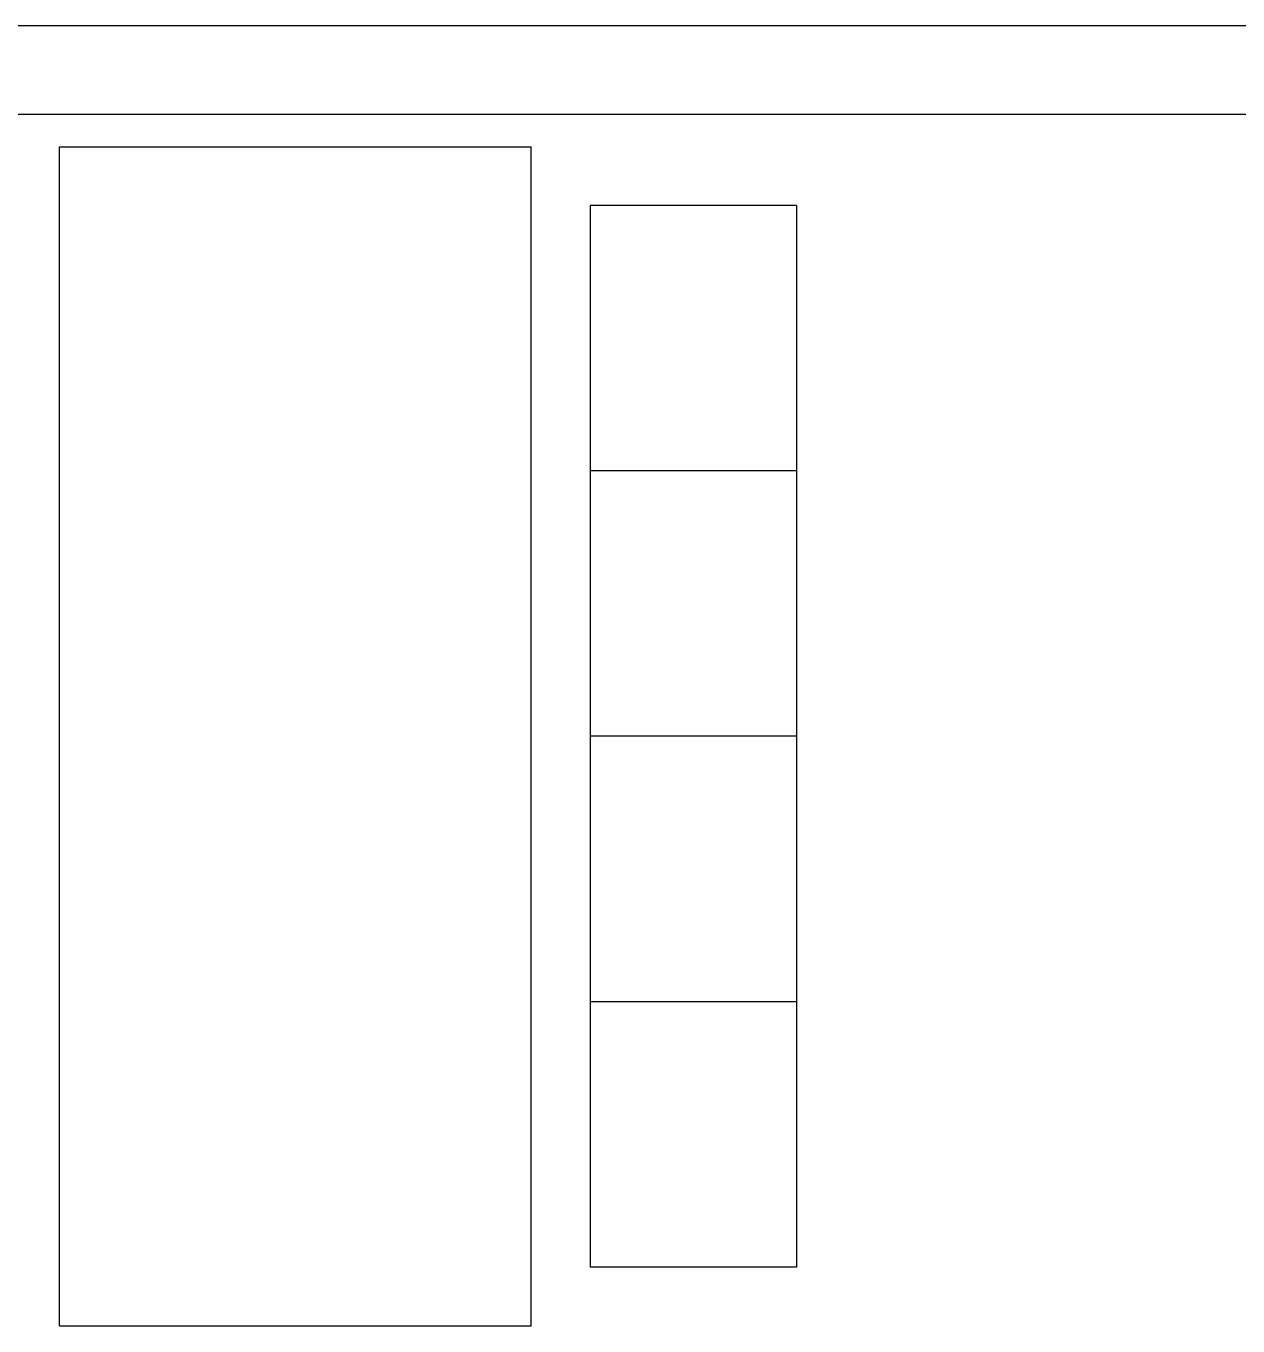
# Model space of a CAD drawing. Header units: metres. Extents: x 95 to 486, y 2972 to 3465.
# Drawn here: x 172.869 to 174.924, y 3040.365 to 3042.569 of the extents above; entities that cross this region are included whole.
import ezdxf

# ---------------------------------------------------------------- set-up
doc = ezdxf.new("R2010")
doc.units = ezdxf.units.M
doc.layers.add('0_MUROS', color=7, linetype='Continuous')
doc.layers.add('E_EQUIPAMIENTO', color=1, linetype='Continuous')

msp = doc.modelspace()

# ---------------------------------------------------------------- linework, layer by layer
at = {"layer": '0_MUROS'}
for p, q in [((180.4124, 3042.5693), (170.9124, 3042.5693)), ((180.2624, 3042.4193), (170.9124, 3042.4193))]:
    msp.add_line(p, q, dxfattribs=at)
at = {"layer": 'E_EQUIPAMIENTO'}
for p, q in [((172.9258, 3042.3646), (173.7258, 3042.3646)), ((172.9258, 3040.3646), (172.9258, 3042.3646)), ((173.7258, 3040.3646), (173.7258, 3042.3646)), ((174.1758, 3042.2646), (173.8258, 3042.2646)), ((173.8258, 3042.2646), (173.8258, 3040.4646)), ((174.1758, 3042.2646), (174.1758, 3040.4646)), ((174.1758, 3041.8146), (173.8258, 3041.8146)), ((174.1758, 3041.3646), (173.8258, 3041.3646)), ((174.1758, 3040.9146), (173.8258, 3040.9146)), ((174.1758, 3040.4646), (173.8258, 3040.4646)), ((172.9258, 3040.3646), (173.7258, 3040.3646))]:
    msp.add_line(p, q, dxfattribs=at)

doc.saveas('drawing.dxf')
